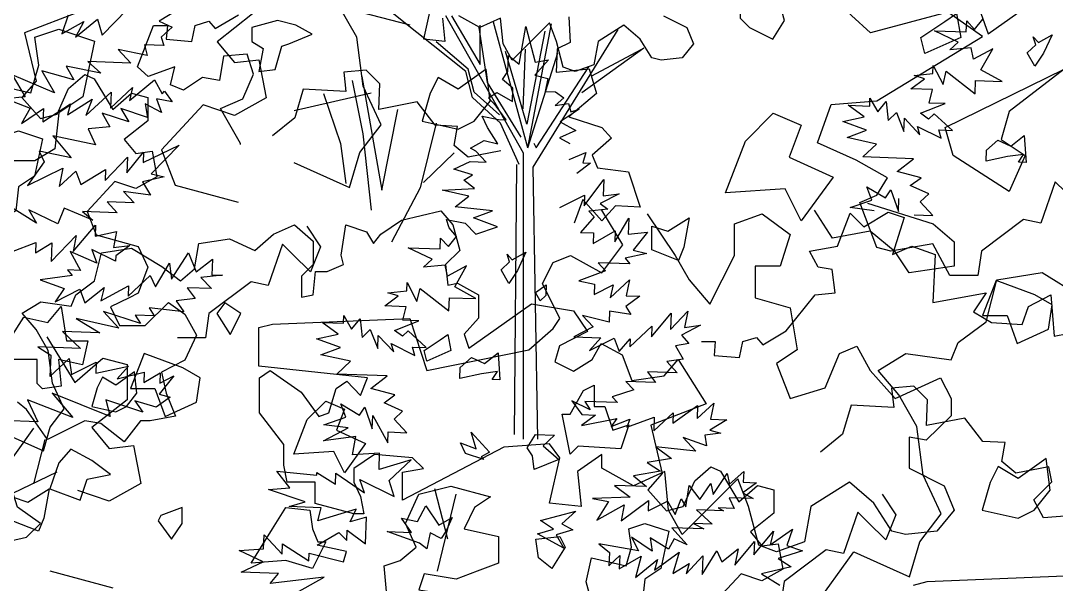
# Model space of a CAD drawing. Header units: inches. Extents: x 11.9 to 85.3, y 21.1 to 37.4.
# Drawn here: x 63.0583 to 63.5198, y 22.2643 to 22.5156 of the extents above; entities that cross this region are included whole.
import ezdxf

# ---------------------------------------------------------------- set-up
doc = ezdxf.new("R2010")
doc.units = ezdxf.units.IN
doc.header["$MEASUREMENT"] = 0
doc.layers.add('CAY', color=94, linetype='Continuous')
doc.layers.add('CAY-3', color=61, linetype='Continuous')

# ---------------------------------------------------------------- blocks, each defined once
blk = doc.blocks.new('A$C76451831')
at = {"layer": 'CAY'}
for p, q in [((2764.5, 1473.6), (2857.6, 1539.7)), ((2137.7, 1470.1), (2120, 1501.3)), ((2034.1, 1493.3), (1999.3, 1465.6)), ((2757.4, 1494.2), (2764.5, 1473.6)), ((1999.3, 1465.6), (2016.4, 1445)), ((2144.2, 1421.7), (2137.7, 1470.1)), ((2016.4, 1445), (2040.6, 1447.9)), ((2040.6, 1447.9), (2047.7, 1410.1)), ((2161.9, 1383.3), (2144.2, 1421.7)), ((2047.7, 1410.1), (2016.4, 1392.5)), ((1985.2, 1403.1), (1943.9, 1358.2)), ((2016.4, 1392.5), (1985.2, 1403.1)), ((2140.7, 1355.6), (2161.9, 1383.3)), ((1943.9, 1358.2), (1957.5, 1323.4)), ((2130.6, 1320.8), (2140.7, 1355.6)), ((2075.2, 1345.6), (2130.6, 1320.8)), ((1957.5, 1323.4), (2020, 1306.3)), ((4984.6, 1105.9), (4929.6, 1084.7)), ((5118.8, 1089), (5142, 1102.7)), ((5470, 1100.6), (5471.1, 1075.2)), ((5057.6, 1092.1), (5071.3, 1092.1)), ((5071.3, 1092.1), (5070.3, 1078.4)), ((5095.6, 1076.3), (5098.8, 1092.1)), ((5098.8, 1092.1), (5112.5, 1096.3)), ((5112.5, 1096.3), (5118.8, 1089)), ((5420.6, 1053.6), (5427.3, 1091)), ((5427.3, 1091), (5436.5, 1055.8)), ((5864.5, 1085.8), (5864.9, 1096.7)), ((5864.9, 1096.7), (5872.8, 1088.2)), ((5872.8, 1088.2), (5880.8, 1098.4)), ((4929.6, 1084.7), (4941, 1036.7)), ((5856.5, 1075.7), (5832.8, 1086.9)), ((5832.8, 1086.9), (5864.5, 1085.8)), ((5070.3, 1078.4), (5095.6, 1076.3)), ((5471.1, 1075.2), (5458.4, 1068.9)), ((5848, 1067.8), (5856.5, 1075.7)), ((5869.4, 1069.8), (5848, 1067.8)), ((5871.7, 1058.8), (5869.4, 1069.8)), ((5409.5, 1046.3), (5410, 1062.2)), ((5410, 1062.2), (5420.6, 1053.6)), ((5458.4, 1068.9), (5457.3, 1045.7)), ((5890.7, 1069), (5871.7, 1058.8)), ((5879.1, 1048.1), (5890.7, 1069)), ((5449.8, 1058.1), (5436.1, 1042.7)), ((5436.5, 1055.8), (5449.8, 1058.1)), ((5457.3, 1045.7), (5490, 1048.9)), ((5490, 1048.9), (5497.4, 1024.6)), ((5831.4, 1044.3), (5831.6, 1052.5)), ((5831.6, 1052.5), (5841.4, 1033.6)), ((4973.2, 1029.6), (4989.3, 1043.4)), ((4989.3, 1043.4), (4998.7, 1039.1)), ((4998.7, 1039.1), (5017.2, 1008.8)), ((5268.6, 1047.8), (5246.4, 1045.7)), ((5246.4, 1045.7), (5248.5, 1026.7)), ((5282.3, 1034.1), (5268.6, 1047.8)), ((5404.2, 1038.3), (5409.5, 1046.3)), ((5436.1, 1042.7), (5449.1, 1039.5)), ((5449.1, 1039.5), (5446.4, 1026.4)), ((5809.5, 1029.2), (5823, 1039.2)), ((5812.7, 1042.3), (5831.4, 1044.3)), ((5823, 1039.2), (5812.7, 1042.3)), ((5841.4, 1033.6), (5844.6, 1046.6)), ((5844.6, 1046.6), (5873.3, 1024.3)), ((5900, 1036.5), (5879.1, 1048.1)), ((4941, 1036.7), (4926.8, 1020.6)), ((4961.8, 1004.1), (4973.2, 1029.6)), ((5206.3, 1028.8), (5197.9, 1000.4)), ((5248.5, 1026.7), (5206.3, 1028.8)), ((5281.2, 1008.8), (5282.3, 1034.1)), ((5414.3, 1029.8), (5404.2, 1038.3)), ((5413.9, 1016.7), (5414.3, 1029.8)), ((5830.8, 1028.5), (5809.5, 1029.2)), ((5827.6, 1015), (5830.8, 1028.5)), ((5873.3, 1024.3), (5873.7, 1037.4)), ((5873.7, 1037.4), (5900, 1036.5)), ((2228.3, 971.5), (2215.1, 1021.6)), ((4926.8, 1020.6), (4945.3, 999.7)), ((5017.2, 1008.8), (5035.7, 1024.9)), ((5035.7, 1024.9), (5051.8, 1020.6)), ((5051.8, 1020.6), (5051.8, 997.4)), ((5273.8, 1025), (5197.2, 1007.3)), ((5390, 1020.2), (5398.3, 1025.4)), ((5397.8, 1011.8), (5390, 1020.2)), ((5398.3, 1025.4), (5413.9, 1016.7)), ((5446.4, 1026.4), (5456.8, 1026.1)), ((5464.8, 1020.4), (5456.3, 1012.5)), ((5456.8, 1026.1), (5464.8, 1020.4)), ((5497.4, 1024.6), (5470, 1001.4)), ((5768.6, 1012.1), (5768.9, 1019.8)), ((5768.9, 1019.8), (5776.6, 1006.4)), ((2217.8, 939.8), (2236.3, 1016.3)), ((5319.2, 1016.2), (5281.2, 1008.8)), ((5337.1, 993), (5319.2, 1016.2)), ((5407.8, 998.3), (5397.8, 1011.8)), ((5456.3, 1012.5), (5469.5, 1014.7)), ((5480.2, 1008.9), (5461.2, 996.5)), ((5469.5, 1014.7), (5472, 1006.5)), ((5472, 1006.5), (5480.2, 1008.9)), ((5747.3, 1012.8), (5768.6, 1012.1)), ((5763.2, 1001.4), (5747.3, 1012.8)), ((5776.6, 1006.4), (5785.1, 1016.5)), ((5785.1, 1016.5), (5787.1, 997.8)), ((5819.1, 1004.9), (5843.5, 1014.5)), ((5843.5, 1014.5), (5827.6, 1015)), ((4945.3, 999.7), (4961.8, 1004.1)), ((5051.8, 997.4), (5028.6, 978.9)), ((5197.9, 1000.4), (5175.7, 982.4)), ((5389, 990.8), (5383.9, 1001.9)), ((5383.9, 1001.9), (5400.1, 998.6)), ((5400.1, 998.6), (5407.8, 998.3)), ((5470, 1001.4), (5502.7, 990.9)), ((5741.8, 996.7), (5763.2, 1001.4)), ((5787.1, 997.8), (5795.1, 1005.7)), ((5795.1, 1005.7), (5802.6, 986.9)), ((5802.6, 986.9), (5803.1, 1000)), ((5803.1, 1000), (5818.4, 983.6)), ((5827.1, 999.2), (5819.1, 1004.9)), ((5832.7, 1004.4), (5827.1, 999.2)), ((5850.7, 987.9), (5832.7, 1004.4)), ((5359.3, 991.9), (5337.1, 993)), ((5356.1, 972.9), (5359.3, 991.9)), ((5399.3, 974.6), (5389, 990.8)), ((5476.8, 987.8), (5460.6, 980.6)), ((5461.2, 996.5), (5476.8, 987.8)), ((5502.7, 990.9), (5512.2, 980.3)), ((5765.5, 988.2), (5741.8, 996.7)), ((5746.2, 980.7), (5765.5, 988.2)), ((5818.4, 983.6), (5815.9, 991.8)), ((5815.9, 991.8), (5839.5, 980.1)), ((5839.5, 980.1), (5837.1, 988.4)), ((5837.1, 988.4), (5850.7, 987.9)), ((5028.6, 978.9), (5040, 965.1)), ((5372.4, 970.1), (5385.8, 977.8)), ((5385.8, 977.8), (5399.3, 974.6)), ((5460.6, 980.6), (5470.9, 974.8)), ((5512.2, 980.3), (5493.2, 963.4)), ((5775.4, 974.2), (5746.2, 980.7)), ((5040, 965.1), (5056.1, 967.1)), ((5056.1, 967.1), (5060.8, 941.9)), ((5369.8, 961.3), (5356.1, 972.9)), ((5402.5, 967.7), (5369.8, 961.3)), ((5377.7, 967.2), (5372.4, 970.1)), ((5387.7, 956.4), (5377.7, 967.2)), ((5761.9, 961.5), (5775.4, 974.2)), ((5355.8, 949.4), (5371.9, 957)), ((5371.9, 957), (5387.7, 956.4)), ((5470.3, 959), (5486.9, 966.1)), ((5486.9, 966.1), (5483.8, 955.8)), ((5493.2, 963.4), (5498.5, 950.8)), ((5812.1, 959.8), (5761.9, 961.5)), ((5795.8, 947.2), (5812.1, 959.8)), ((5374.2, 943.7), (5355.8, 949.4)), ((5491.5, 955.5), (5478, 945.1)), ((5483.8, 955.8), (5491.5, 955.5)), ((5498.5, 950.8), (5529.1, 946.6)), ((5529.1, 946.6), (5540.7, 911.8)), ((5819.6, 940.9), (5795.8, 947.2)), ((5019.2, 937.2), (4991.7, 907.3)), ((5040, 930.1), (5019.2, 937.2)), ((5060.8, 941.9), (5040, 930.1)), ((5365.8, 938.6), (5374.2, 943.7)), ((5376.4, 930.1), (5365.8, 938.6)), ((5485, 913.1), (5504.5, 939.2)), ((5504.5, 939.2), (5503.9, 922.9)), ((5808.9, 933.2), (5819.6, 940.9)), ((5344.2, 928.5), (5376.4, 930.1)), ((5370.7, 922.5), (5344.2, 928.5)), ((5770.8, 918.6), (5765.8, 931.9)), ((5765.8, 931.9), (5784.4, 920.9)), ((5784.4, 920.9), (5789.7, 928.8)), ((5789.7, 928.8), (5797.1, 907.3)), ((5827.2, 924.8), (5808.9, 933.2)), ((5357.2, 912.1), (5370.7, 922.5)), ((5460.9, 911.2), (5485.4, 923.5)), ((5483.7, 919.1), (5475.3, 895.9)), ((5502.7, 898.1), (5483.7, 919.1)), ((5485.4, 923.5), (5485, 913.1)), ((5519.9, 925), (5501, 915.3)), ((5501, 915.3), (5508.5, 909.6)), ((5503.9, 922.9), (5519.9, 925)), ((5749.2, 911.2), (5770.8, 918.6)), ((5797.1, 907.3), (5797.6, 920.4)), ((5818.7, 916.9), (5827.2, 924.8)), ((5831.4, 903.4), (5818.7, 916.9)), ((4991.7, 907.3), (5000.7, 884.1)), ((5394.2, 908.1), (5357.2, 912.1)), ((5375.4, 901.1), (5394.2, 908.1)), ((5508.5, 909.6), (5489.8, 907.5)), ((5489.8, 907.5), (5495.1, 901.9)), ((5516.4, 912.8), (5502.7, 898.1)), ((5540.7, 911.8), (5516.4, 912.8)), ((5773.1, 908.1), (5749.2, 911.2)), ((5351, 891), (5348.6, 899.3)), ((5348.6, 899.3), (5367.1, 895.9)), ((5367.1, 895.9), (5377.5, 884.7)), ((5399.1, 892.1), (5375.4, 901.1)), ((5495.1, 901.9), (5481.4, 886.5)), ((5515.5, 877.1), (5529.5, 900.7)), ((5529.5, 900.7), (5528.9, 884.8)), ((5812.9, 904), (5831.4, 903.4)), ((5358.4, 882.6), (5351, 891)), ((5377.5, 884.7), (5399.1, 892.1)), ((5481.4, 886.5), (5494.5, 886)), ((5494.1, 875.6), (5515.9, 888)), ((5494.5, 886), (5494.1, 875.6)), ((5515.9, 888), (5515.5, 877.1)), ((5528.9, 884.8), (5548, 886.9)), ((5548, 886.9), (5533.8, 868.8)), ((5000.7, 884.1), (5042.4, 872.7)), ((5342.1, 870.1), (5342.5, 880.9)), ((5342.5, 880.9), (5350.4, 872.5)), ((5350.4, 872.5), (5358.4, 882.6)), ((5042.4, 872.7), (5051.8, 851.9)), ((5310.5, 871.2), (5342.1, 870.1)), ((5334.1, 859.9), (5310.5, 871.2)), ((5547.3, 865.6), (5525.8, 860.9)), ((5533.8, 868.8), (5547.3, 865.6)), ((5325.6, 852), (5334.1, 859.9)), ((5347, 854), (5325.6, 852)), ((5349.4, 843.1), (5347, 854)), ((5498.9, 856.4), (5506.3, 848.5)), ((5530.6, 855.3), (5498.9, 856.4)), ((5525.8, 860.9), (5530.6, 855.3)), ((5051.8, 851.9), (5042.4, 826.3)), ((5368.3, 853.3), (5349.4, 843.1)), ((5356.7, 832.4), (5368.3, 853.3)), ((5506.3, 848.5), (5479.7, 838.5)), ((5309, 828.6), (5309.3, 836.7)), ((5309.3, 836.7), (5319, 817.8)), ((5479.7, 838.5), (5495.4, 835.2)), ((5495.4, 835.2), (5495.1, 824.8)), ((5495.1, 824.8), (5514, 834.6)), ((5510.8, 821.5), (5530, 839.5)), ((5514, 834.6), (5510.8, 821.5)), ((5530, 839.5), (5526.8, 823.7)), ((5042.4, 826.3), (5033.3, 821.6)), ((5287.1, 813.5), (5300.6, 823.4)), ((5290.3, 826.5), (5309, 828.6)), ((5300.6, 823.4), (5290.3, 826.5)), ((5319, 817.8), (5322.2, 830.9)), ((5322.2, 830.9), (5350.9, 808.5)), ((5377.6, 820.8), (5356.7, 832.4)), ((5540.3, 823.2), (5526.4, 812.8)), ((5526.8, 823.7), (5540.3, 823.2)), ((5033.3, 821.6), (5014.8, 812.5)), ((5014.8, 812.5), (5023.9, 794.1)), ((5049.4, 794.1), (5072.6, 816.9)), ((5072.6, 816.9), (5088.7, 805.5)), ((5308.4, 812.7), (5287.1, 813.5)), ((5305.2, 799.3), (5308.4, 812.7)), ((5350.9, 808.5), (5351.3, 821.7)), ((5351.3, 821.7), (5377.6, 820.8)), ((5526.4, 812.8), (5531.5, 805)), ((5088.7, 805.5), (5100.1, 784.6)), ((5246.2, 796.3), (5246.5, 804)), ((5246.5, 804), (5254.2, 790.6)), ((5510, 797.5), (5483.5, 803.9)), ((5483.5, 803.9), (5494, 792.7)), ((5510.4, 808.4), (5510, 797.5)), ((5531.5, 805), (5510.4, 808.4)), ((5552.1, 782.9), (5571.5, 806.3)), ((5570.9, 790), (5587.9, 808.4)), ((5571.5, 806.3), (5570.9, 790)), ((5587.9, 808.4), (5584.6, 792.2)), ((5023.9, 794.1), (5049.4, 794.1)), ((5240.9, 785.6), (5224.9, 797.1)), ((5224.9, 797.1), (5246.2, 796.3)), ((5254.2, 790.6), (5262.7, 800.7)), ((5262.7, 800.7), (5264.7, 782.1)), ((5296.7, 789.1), (5321.1, 798.7)), ((5321.1, 798.7), (5305.2, 799.3)), ((5494, 792.7), (5475, 782.9)), ((5530.4, 772.8), (5552.4, 793.3)), ((5552.4, 793.3), (5552.1, 782.9)), ((5600.5, 794.4), (5581.6, 784.6)), ((5584.6, 792.2), (5600.5, 794.4)), ((4951.7, 782.9), (4979.4, 737.5)), ((5100.1, 784.6), (5088.7, 759.5)), ((5219.4, 781), (5240.9, 785.6)), ((5264.7, 782.1), (5272.7, 790)), ((5272.7, 790), (5280.2, 771.1)), ((5280.2, 771.1), (5280.7, 784.3)), ((5280.7, 784.3), (5296, 767.8)), ((5304.7, 783.4), (5296.7, 789.1)), ((5310.3, 788.7), (5304.7, 783.4)), ((5328.3, 772.2), (5310.3, 788.7)), ((5475, 782.9), (5501.7, 782)), ((5501.7, 782), (5490.4, 769.2)), ((5490.4, 769.2), (5514.9, 781.5)), ((5514.9, 781.5), (5519.8, 768.2)), ((5581.6, 784.6), (5589, 776.2)), ((5243.1, 772.4), (5219.4, 781)), ((5223.8, 764.9), (5243.1, 772.4)), ((5296, 767.8), (5293.5, 776.1)), ((5293.5, 776.1), (5317.1, 764.4)), ((5314.7, 772.6), (5328.3, 772.2)), ((5317.1, 764.4), (5314.7, 772.6)), ((5519.8, 768.2), (5530.7, 781)), ((5530.7, 781), (5530.4, 772.8)), ((5589, 776.2), (5575.8, 773.9)), ((5575.8, 773.9), (5583.5, 760.5)), ((4979.4, 737.5), (5007.1, 761.7)), ((5007.1, 761.7), (5031.3, 755.2)), ((5253, 758.5), (5223.8, 764.9)), ((5031.3, 755.2), (5031.3, 720.4)), ((5088.7, 759.5), (5065.6, 747.7)), ((5239.5, 745.8), (5253, 758.5)), ((5583.5, 760.5), (5567.1, 758.4)), ((5567.1, 758.4), (5577.6, 747.1)), ((5065.6, 747.7), (5070.3, 726.8)), ((5289.7, 744), (5239.5, 745.8)), ((5273.4, 731.5), (5289.7, 744)), ((5577.6, 747.1), (5548.1, 748.2)), ((5548.1, 748.2), (5555.9, 737.5)), ((5297.2, 725.2), (5273.4, 731.5)), ((5534.4, 730.1), (5512.8, 723.1)), ((5526.5, 738.5), (5534.4, 730.1)), ((5555.9, 737.5), (5526.5, 738.5)), ((5031.3, 720.4), (4996.5, 692.7)), ((5070.3, 726.8), (5079.3, 704)), ((5286.5, 717.4), (5297.2, 725.2)), ((5512.8, 723.1), (5518.1, 717.5)), ((4931.5, 710.7), (4922.5, 717.8)), ((4952.3, 680.8), (4931.5, 710.7)), ((5248.4, 702.9), (5243.4, 716.2)), ((5243.4, 716.2), (5262.1, 705.1)), ((5262.1, 705.1), (5267.3, 713.1)), ((5267.3, 713.1), (5274.7, 691.5)), ((5304.8, 709.1), (5286.5, 717.4)), ((5472.8, 719.1), (5482.8, 705.6)), ((5491.1, 710.3), (5472.8, 719.1)), ((5518.1, 717.5), (5485.9, 718.6)), ((5485.9, 718.6), (5491.1, 710.3)), ((5573.1, 697), (5597.7, 714.7)), ((5597.3, 701.6), (5613.7, 716.9)), ((5597.7, 714.7), (5597.3, 701.6)), ((5613.7, 716.9), (5610.4, 701.1)), ((4989.3, 699.3), (4952.3, 680.8)), ((5005.4, 696.9), (4989.3, 699.3)), ((5044.7, 699.3), (5028.6, 678.5)), ((5054.2, 699.3), (5044.7, 699.3)), ((5079.3, 704), (5054.2, 699.3)), ((5226.8, 695.5), (5248.4, 702.9)), ((5274.7, 691.5), (5275.2, 704.7)), ((5275.2, 704.7), (5290.1, 677.4)), ((5296.4, 701.2), (5304.8, 709.1)), ((5309, 687.6), (5296.4, 701.2)), ((5496.3, 705.1), (5482.4, 694.7)), ((5482.4, 694.7), (5517.5, 701.6)), ((5482.8, 705.6), (5496.3, 705.1)), ((5517.5, 701.6), (5511.8, 693.7)), ((5511.8, 693.7), (5530.6, 701.2)), ((5527.6, 693.1), (5554.7, 703.1)), ((5530.6, 701.2), (5527.6, 693.1)), ((5554.2, 689.5), (5573.5, 707.4)), ((5554.7, 703.1), (5554.2, 689.5)), ((5573.5, 707.4), (5573.1, 697)), ((5626.7, 700.5), (5610, 690.2)), ((5610.4, 701.1), (5626.7, 700.5)), ((4899.3, 636.8), (4938.6, 692.2)), ((4996.5, 692.7), (5013.6, 672)), ((5028.6, 678.5), (5005.4, 696.9)), ((5226.3, 679.6), (5250.7, 692.4)), ((5250.7, 692.4), (5226.8, 695.5)), ((5610, 690.2), (5620.8, 687.1)), ((4938.6, 636.8), (4950, 680.8)), ((5258.6, 683.9), (5226.3, 679.6)), ((5255.2, 665.5), (5258.6, 683.9)), ((5290.1, 677.4), (5290.5, 688.3)), ((5290.5, 688.3), (5309, 687.6)), ((5606.7, 674.5), (5583.5, 683)), ((5583.5, 683), (5596.1, 669.4)), ((5620.8, 687.1), (5604.8, 685)), ((5604.8, 685), (5606.7, 674.5)), ((5013.6, 672), (5037.8, 675)), ((5037.8, 675), (5044.9, 637.2)), ((5596.1, 669.4), (5556.4, 673.5)), ((5556.4, 673.5), (5571.9, 662.1)), ((5282, 667.2), (5255.2, 665.5)), ((5281.5, 650.9), (5282, 667.2)), ((5313.5, 660.7), (5281.5, 650.9)), ((5291.5, 640.2), (5313.5, 660.7)), ((5571.9, 662.1), (5547.7, 658)), ((4917.8, 627.7), (4961.8, 648.6)), ((5179.9, 649.5), (5219.6, 645.4)), ((5192.9, 632.7), (5179.9, 649.5)), ((5219.6, 645.4), (5219.7, 648.1)), ((5219.7, 648.1), (5238.4, 636.6)), ((5561, 649.3), (5534.1, 644.8)), ((5547.7, 658), (5561, 649.3)), ((5629.4, 636.5), (5643.5, 649.2)), ((5643.5, 649.2), (5643.1, 638.3)), ((5238.4, 636.6), (5238.7, 647.4)), ((5238.7, 647.4), (5267.1, 627.9)), ((5262.5, 641.2), (5296.4, 624.1)), ((5267.1, 627.9), (5262.5, 641.2)), ((5296.4, 624.1), (5291.5, 640.2)), ((5534.1, 644.8), (5546.9, 634)), ((5613.2, 626.2), (5627.1, 647)), ((5627.1, 647), (5629.4, 636.5)), ((5656.2, 637.9), (5642.7, 627.9)), ((5643.1, 638.3), (5656.2, 637.9)), ((5013.6, 619.5), (4982.4, 630.1)), ((5044.9, 637.2), (5013.6, 619.5)), ((5171.6, 631.2), (5192.9, 632.7)), ((5208.3, 619), (5171.6, 631.2)), ((5515.2, 635.1), (5530.7, 623.7)), ((5546.9, 634), (5515.2, 635.1)), ((5586.1, 614), (5589.5, 635.2)), ((5589.5, 635.2), (5599.9, 621.2)), ((5599.9, 621.2), (5610.9, 637.2)), ((5610.9, 637.2), (5613.2, 626.2)), ((5642.7, 627.9), (5652.9, 622.1)), ((5192.3, 614.2), (5208.3, 619)), ((5530.7, 623.7), (5493.4, 622.2)), ((5493.4, 622.2), (5509.2, 619.4)), ((5509.2, 619.4), (5497.7, 600.8)), ((5521.7, 599.9), (5549.1, 620.3)), ((5549.1, 620.3), (5548.8, 609.9)), ((5548.8, 609.9), (5567.7, 619.6)), ((5567.7, 619.6), (5575.4, 606.2)), ((5575.4, 606.2), (5581.3, 621.9)), ((5581.3, 621.9), (5586.1, 614)), ((5629, 622.9), (5634, 612.3)), ((5652.9, 622.1), (5629, 622.9)), ((5224, 613.1), (5192.3, 614.2)), ((5220.8, 600), (5224, 613.1)), ((5258.8, 611.8), (5220.8, 600)), ((5252.9, 598.9), (5258.8, 611.8)), ((5497.7, 600.8), (5525, 616.1)), ((5525, 616.1), (5521.7, 599.9)), ((5596.8, 610.9), (5612.2, 596.8)), ((5623.5, 610), (5596.8, 610.9)), ((5618.2, 612.9), (5623.5, 610)), ((5634, 612.3), (5618.2, 612.9)), ((5268.9, 603.8), (5252.9, 598.9)), ((5268, 577.1), (5268.9, 603.8)), ((5612.2, 596.8), (5593.6, 597.4)), ((5593.6, 597.4), (5603.9, 592.1)), ((5219.9, 576), (5241.7, 588.4)), ((5241.7, 588.4), (5249.5, 580.4)), ((5249.5, 580.4), (5249.9, 590.8)), ((5249.9, 590.8), (5268, 577.1)), ((5603.9, 592.1), (5572.2, 593.2)), ((5572.2, 593.2), (5587.5, 576.3)), ((5653.7, 566.3), (5673.1, 589.7)), ((5669.9, 576.2), (5691.8, 591.7)), ((5673.1, 589.7), (5669.9, 576.2)), ((5691.8, 591.7), (5686.2, 575.6)), ((5166.8, 572.4), (5167.3, 586)), ((5167.3, 586), (5185.2, 566.8)), ((5185.2, 566.8), (5185.5, 577.2)), ((5185.5, 577.2), (5211.7, 560.4)), ((5249.2, 569.6), (5219.9, 576)), ((5499.6, 577.1), (5510.2, 568.6)), ((5539.2, 570.3), (5499.6, 577.1)), ((5552.8, 569.8), (5532, 583.7)), ((5532, 583.7), (5539.2, 570.3)), ((5568.7, 572), (5550.5, 583.1)), ((5550.5, 583.1), (5552.8, 569.8)), ((5574.5, 582.2), (5568.7, 572)), ((5587.5, 576.3), (5574.5, 582.2)), ((5634.8, 556.1), (5654.2, 579.4)), ((5654.2, 579.4), (5653.7, 566.3)), ((2041.2, 539.6), (2003.7, 569.7)), ((5142.7, 570.6), (5166.8, 572.4)), ((5166.3, 559.3), (5142.7, 570.6)), ((5211.7, 560.4), (5212, 568.1)), ((5212, 568.1), (5246.1, 559.2)), ((5246.1, 559.2), (5249.2, 569.6)), ((5510.2, 568.6), (5509.7, 555.5)), ((5509.7, 555.5), (5520.5, 565.5)), ((5520.5, 565.5), (5520, 552.4)), ((5554.9, 551.2), (5579.5, 568.9)), ((5579.5, 568.9), (5573.3, 547.8)), ((5602.3, 546.8), (5616.7, 570.3)), ((5616.7, 570.3), (5621.8, 559.3)), ((5621.8, 559.3), (5638.1, 572.3)), ((5638.1, 572.3), (5634.8, 556.1)), ((5701.9, 570.1), (5677.6, 562.8)), ((5686.2, 575.6), (5701.9, 570.1)), ((2034.5, 546.7), (1966.9, 564.4)), ((2147.3, 419.7), (2069.9, 556)), ((2075.8, 556.2), (2104.1, 507.8)), ((5144.7, 549.2), (5166.3, 559.3)), ((5520, 552.4), (5541.7, 564.8)), ((5541.7, 564.8), (5536, 543.7)), ((5536, 543.7), (5557.9, 561.5)), ((5557.9, 561.5), (5554.9, 551.2)), ((5573.3, 547.8), (5589.5, 557.7)), ((5586.4, 547.4), (5602.9, 565.4)), ((5589.5, 557.7), (5586.4, 547.4)), ((5602.9, 565.4), (5602.3, 546.8)), ((5677.6, 562.8), (5690.5, 554.2)), ((2104.1, 507.8), (2104.1, 546.7)), ((2151.6, 424.8), (2117.3, 549.9)), ((2151.6, 424.8), (2175, 548.1)), ((5181.8, 547.9), (5144.7, 549.2)), ((5173.3, 537.8), (5181.8, 547.9)), ((5690.5, 554.2), (5661.2, 547.5)), ((5661.2, 547.5), (5679.4, 536)), ((2089.9, 500.7), (2041.2, 539.6)), ((2102.9, 544.4), (2111.2, 489.7)), ((2168.2, 540.8), (2150.5, 448.4)), ((2156.8, 405.9), (2241.3, 542.4)), ((5227, 544), (5173.3, 537.8)), ((5199.7, 528.7), (5227, 544)), ((5683.6, 539.8), (5680.1, 515.6)), ((2092.3, 503.1), (2060.4, 530.2)), ((2150.5, 448.4), (2129.2, 520.8)), ((2146.9, 463.7), (2149.3, 523.1)), ((2151.6, 424.8), (2181.2, 519.2)), ((2205.1, 479.9), (2266.8, 524.3)), ((2214.5, 496), (2264.5, 523.1)), ((2159.9, 424.8), (2212.2, 505.4)), ((2096.6, 475.1), (2089.9, 500.7)), ((2098.2, 480.3), (2092.3, 503.1)), ((2111.2, 489.7), (2144.6, 435.4)), ((2124.5, 449.6), (2096.6, 475.1)), ((2123.3, 457.8), (2098.2, 480.3)), ((2143, 408.3), (2124.5, 449.6)), ((2157.5, 429.5), (2159.9, 424.8)), ((2147.3, 135.4), (2147.3, 419.7)), ((2138.3, 140.1), (2140.6, 408.3)), ((2161.5, 135.4), (2156.8, 405.9))]:
    blk.add_line(p, q, dxfattribs=at)
for points in [[(2721.4, 1485.8), (2733.3, 1493.7), (2737.3, 1469.9), (2701.6, 1454.1), (2697.7, 1469.9)], [(1754.8, 1391.1), (1762.7, 1426.7), (1814.2, 1414.8), (1822.1, 1442.6), (1818.1, 1470.3), (1841.9, 1478.2), (1877.5, 1466.3), (1865.7, 1410.9), (1841.9, 1395), (1837.9, 1359.4), (1818.1, 1347.5), (1766.7, 1347.5)], [(2270.1, 1406.6), (2266.2, 1438.3), (2238.4, 1418.5), (2218.7, 1430.3), (2210.7, 1414.5), (2202.8, 1386.8), (2238.4, 1378.9), (2254.3, 1386.8)], [(2523.5, 1367), (2551.2, 1394.7), (2578.9, 1382.8), (2567, 1351.1), (2610.6, 1331.3), (2578.9, 1287.8), (2563.1, 1319.5), (2503.7, 1315.5)], [(2022.5, 1195.9), (2006.6, 1206.4), (1998.7, 1195.9), (2011.9, 1174.8)], [(2220.4, 1169.5), (2228.3, 1174.8), (2231, 1158.9), (2207.2, 1148.4), (2204.6, 1158.9)], [(1919.5, 1116.7), (1916.9, 1137.8), (1898.4, 1124.6), (1885.2, 1132.5), (1880, 1122), (1874.7, 1103.5), (1898.4, 1098.2), (1909, 1103.5)], [(2362.9, 1119.3), (2373.5, 1124.6), (2373.5, 1103.5), (2384.1, 1103.5), (2392, 1079.7), (2407.8, 1085), (2399.9, 1061.2), (2357.7, 1063.9), (2349.7, 1055.9), (2341.8, 1095.6), (2349.7, 1095.6)], [(2088.5, 1090.3), (2106.9, 1108.8), (2125.4, 1100.8), (2117.5, 1079.7), (2146.5, 1066.5), (2125.4, 1037.5), (2114.9, 1058.6), (2075.3, 1055.9)], [(5925, 1065.1), (5933.4, 1073), (5931, 1080.8), (5936.2, 1075.1), (5949.6, 1082.8), (5941.3, 1064.5), (5932.7, 1051.7)], [(1795.5, 989.9), (1795.5, 1013.7), (1811.3, 1008.4), (1832.5, 1021.6), (1827.2, 992.6), (1821.9, 979.4)], [(2209.9, 855.3), (2183.5, 873.8), (2188.8, 889.6), (2180.8, 905.5), (2167.6, 916), (2165, 945.1), (2180.8, 950.3), (2196.7, 963.5), (2186.1, 987.3), (2199.3, 1016.3), (2231, 1024.3), (2270.6, 1013.7), (2254.7, 1003.1), (2244.2, 982), (2278.5, 974.1), (2278.5, 947.7), (2257.4, 939.8), (2236.3, 931.9), (2204.6, 937.1), (2199.3, 921.3), (2233.6, 916), (2262.7, 900.2), (2257.4, 881.7), (2220.4, 873.8)], [(1943.3, 995.2), (1940.7, 989.9), (1953.9, 971.5), (1964.4, 987.3), (1964.4, 1003.1)], [(2054.1, 982), (2067.3, 1003.1), (2091.1, 1000.5), (2093.7, 982), (2099, 968.8), (2106.9, 968.8), (2093.7, 942.4), (2067.3, 950.3), (2033, 947.7)], [(2365.6, 929.2), (2370.9, 953), (2405.2, 945.1), (2410.4, 963.5), (2407.8, 982), (2423.6, 987.3), (2447.4, 979.4), (2439.5, 942.4), (2423.6, 931.9), (2421, 908.1), (2407.8, 900.2), (2373.5, 900.2)], [(4865.6, 929.2), (4870.9, 953), (4905.2, 945.1), (4910.4, 963.5), (4907.8, 982), (4923.6, 987.3), (4947.4, 979.4), (4939.5, 942.4), (4923.6, 931.9), (4921, 908.1), (4907.8, 900.2), (4873.5, 900.2)], [(5923.9, 955.9), (5916.2, 956.2), (5921.4, 964.1), (5905.5, 962), (5884.1, 957.3), (5884.4, 968.1), (5895.7, 978.2), (5908.6, 972.3), (5922.1, 982.7)], [(2318.1, 953), (2315.4, 971.5), (2339.2, 974.1), (2344.5, 963.5), (2331.3, 942.4)], [(5552.4, 869.2), (5552.4, 892.9), (5568.2, 887.7), (5589.3, 900.9), (5584, 871.8), (5578.8, 858.6)], [(5402.6, 849.4), (5411, 857.2), (5408.6, 865), (5413.8, 859.4), (5427.2, 867.1), (5418.9, 848.8), (5410.3, 835.9)], [(4915.7, 781.4), (4928.9, 802.5), (4952.7, 797.2), (4965.9, 813), (4971.2, 778.7), (4992.3, 778.7), (4987, 755), (4963.2, 760.2), (4965.9, 733.8), (4947.4, 731.2), (4942.1, 736.5), (4942.1, 760.2), (4915.7, 760.2), (4899.9, 776.1)], [(5401.5, 740.1), (5393.8, 740.4), (5399.1, 748.4), (5383.1, 746.2), (5361.7, 741.5), (5362, 752.4), (5373.3, 762.4), (5386.2, 756.5), (5399.7, 766.9)], [(5385.6, 660.9), (5367.2, 667), (5362.2, 677.6), (5377.8, 671.6), (5372.9, 688.1), (5391.3, 668.4), (5383, 663.7)], [(5433.8, 664.7), (5428.6, 672.6), (5436.8, 685.9), (5455.8, 685.2), (5444.5, 674.7), (5459.9, 661), (5435.5, 651)], [(2392.2, 660), (2385.5, 671.4), (2369.4, 671.4), (2369.4, 643.8), (2352.9, 632), (2336.8, 636.8), (2343.9, 609.2), (2371.4, 606.9), (2380.8, 586), (2362.3, 574.6), (2362.3, 553.8), (2371.4, 544.4), (2394.6, 533), (2406.4, 551.4), (2399.3, 576.6), (2431.5, 583.7), (2445.3, 597.4), (2422.5, 613.6), (2415.4, 636.8), (2389.8, 630.1)], [(4892.2, 660), (4885.5, 671.4), (4869.4, 671.4), (4869.4, 643.8), (4852.9, 632), (4836.8, 636.8), (4843.9, 609.2), (4871.4, 606.9), (4880.8, 586), (4862.3, 574.6), (4862.3, 553.8), (4871.4, 544.4), (4894.6, 533), (4906.4, 551.4), (4899.3, 576.6), (4931.5, 583.7), (4945.3, 597.4), (4922.5, 613.6), (4915.4, 636.8), (4889.8, 630.1)], [(4975.5, 671.4), (4963.7, 657.6), (4954.7, 632), (4984.6, 620.6), (4991.7, 641.5), (5014.8, 646.2), (4996.4, 660)], [(5321.5, 577.9), (5289.7, 589.5), (5313.7, 588.6), (5303.8, 602.6), (5319.5, 599.3), (5327.8, 614.9), (5340.7, 595.8), (5354.1, 603.5), (5348.2, 590.1), (5343, 582.6), (5332.3, 588), (5329, 572.2)], [(5441.9, 600.5), (5476.7, 609.7), (5463.1, 597), (5473.8, 591.2), (5457.3, 586.3), (5465, 572.9), (5438.7, 587), (5454.8, 591.9)], [(1809, 206.5), (1770.6, 220.7), (1757.1, 185.9), (1781.3, 185.9), (1791.3, 158.2), (1822.5, 172.3), (1826.1, 196.5)]]:
    blk.add_lwpolyline(points, close=True, dxfattribs=at)
for points in [[(1789.6, 1076), (1826.6, 1059.5), (1833.2, 1082.7), (1847.4, 1101.2), (1835.6, 1126.7), (1831.3, 1159), (1819.5, 1179.8), (1805.7, 1196), (1824.2, 1207.4), (1854.1, 1203), (1858.8, 1214.4), (1877.3, 1228.2), (1884.3, 1256.1), (1914.2, 1260.8), (1944.1, 1242.4), (1962.6, 1228.2), (1976.7, 1240), (1981, 1265.2), (2011.3, 1269.9), (2036.5, 1258.5), (2054.9, 1274.6), (2075.8, 1283.7), (2094.3, 1267.5), (2094.3, 1244.3), (2082.9, 1232.9), (2082.9, 1212.1), (2094.3, 1214.4), (2096.6, 1237.6), (2108.4, 1237.6), (2124.5, 1244.3), (2122.2, 1253.8), (2126.9, 1283.7), (2147.3, 1277), (2154.4, 1265.2), (2161.5, 1274.6), (2182.3, 1288.4), (2221.2, 1297.8), (2233, 1283.7), (2240.1, 1258.5), (2225.9, 1244.3), (2228.3, 1223.9), (2237.7, 1225.8), (2258.6, 1214.4), (2258.6, 1191.2), (2244.4, 1175.1), (2249.1, 1161.4), (2311.2, 1205.4), (2352.9, 1198.3), (2366.7, 1177.9), (2339.1, 1163.7), (2334.4, 1147.6), (2352.9, 1138.5), (2371.4, 1149.9), (2380.4, 1166.1), (2401.2, 1154.7), (2410.7, 1129.1), (2442.9, 1133.8), (2456.7, 1149.9), (2484.6, 1105.9), (2429.6, 1084.7), (2441, 1036.7), (2426.8, 1020.6), (2445.3, 999.7), (2461.8, 1004.1), (2473.2, 1029.6), (2489.3, 1043.4), (2498.7, 1039.1), (2517.2, 1008.8), (2535.7, 1024.9), (2551.8, 1020.6), (2551.8, 997.4), (2528.6, 978.9), (2540, 965.1), (2556.1, 967.1), (2560.8, 941.9), (2540, 930.1), (2519.2, 937.2), (2491.7, 907.3)], [(1695, 556.6), (1688.9, 538.2), (1710.7, 550.6), (1702.4, 535), (1724.3, 552.8), (1728.8, 536.8), (1753.7, 562.3)], [(1810, 565.7), (1785.4, 550.7), (1798.4, 544.8), (1787.6, 534.8), (1790, 526.5), (1771, 527.2), (1773.4, 516.7), (1744.6, 522.7), (1757.2, 509.1), (1714.7, 510.6), (1727.4, 499.2), (1693.2, 505.9), (1700.9, 492.5), (1669.1, 501.3), (1681.4, 479.5), (1639.5, 497.3), (1652.3, 475.6), (1633.6, 473.5), (1657.4, 464.5), (1648.7, 449), (1670.5, 464.1), (1670, 450.9), (1697.4, 468.6), (1694.3, 457.8), (1718.8, 473.3), (1712.8, 457.1), (1737.7, 480.3), (1737.1, 464.5), (1759.1, 485), (1755.9, 472), (1780.7, 492.4), (1788.3, 478.5), (1790.7, 481.2), (1798.5, 470.5), (1782.7, 473.7), (1787.7, 460), (1771.7, 468.7), (1773.9, 455), (1747.5, 464.1), (1755.2, 450.7), (1728.8, 459.3), (1736.5, 445.9), (1715.1, 443.9), (1722.2, 427.8), (1680, 437), (1698.2, 415), (1666.3, 421.6), (1671.3, 411), (1654.7, 387.5), (1689.7, 404.9), (1686.3, 386.4), (1702.7, 401.7), (1707.7, 388.4), (1732.3, 403.4), (1731.9, 392.6), (1754, 415.8), (1753.4, 400), (1770, 420.7), (1769.7, 410.3), (1805.2, 427.6), (1777.4, 399.1), (1790.4, 396), (1769, 391.3), (1776.7, 377.8), (1750.1, 381.5), (1760.6, 370.2), (1733.8, 371.2), (1743.9, 360.4), (1709.5, 361.6), (1719.6, 353.1), (1691, 365), (1685, 349.3), (1656.1, 363.5), (1663.8, 350.1), (1632.7, 369.7)], [(1638.8, 321.5), (1663.1, 331), (1662.7, 320.6), (1679, 330.5), (1678.3, 311.9), (1703.2, 337.8), (1700, 322), (1722.2, 348), (1721.8, 337.1), (1743.2, 341.8), (1740, 326.1), (1756.3, 327.8), (1742.4, 317.8), (1742.2, 312.4), (1718.6, 324.1), (1723.6, 310.3), (1697.2, 322.1), (1707.5, 303.2), (1694.3, 303.7), (1699.1, 298), (1667.2, 293.7), (1691, 285.2), (1682.3, 271.9), (1706.8, 284.6), (1711.8, 270.9), (1730.9, 286.1), (1727.7, 273), (1755, 287.9), (1754.6, 277.5), (1776.6, 298.1), (1781.7, 287), (1795.6, 310.5), (1797.8, 294.6), (1814.6, 320.8), (1822.1, 301.9), (1838.4, 314.5), (1837.8, 298.6), (1848.2, 298.3), (1826.8, 296.3), (1837.3, 285.1), (1813.3, 285.9), (1821.1, 275.2), (1802.5, 273.1), (1809.8, 262), (1775.5, 265.9), (1780.6, 258), (1761.6, 258.7), (1766.8, 250.4), (1730.1, 262.5), (1745.3, 245.7), (1703.1, 255.3), (1726.6, 241.3), (1689.5, 242.6), (1707.5, 225.7), (1664.9, 227.2), (1677.8, 219), (1677, 197.7), (1696.2, 215.6), (1698.4, 199.7), (1722.9, 212), (1722.5, 201.1), (1754.9, 208.2), (1743.6, 195.4), (1770.5, 202.2), (1770.2, 191.8), (1786.4, 201.6), (1786, 191.2), (1799.9, 198.4), (1785.6, 180.3), (1796.4, 177.2), (1782.5, 167.3), (1761.4, 173.5), (1769.1, 162.3), (1732.4, 174.5), (1736.8, 158), (1679.2, 181.3), (1699.6, 157), (1654.9, 174.5), (1665, 152.8), (1630.2, 154)], [(5144.1, 974), (5144.1, 975), (5124.1, 1009.8), (5146.2, 1019.3), (5156.8, 1043.6), (5150.4, 1063.6), (5127.2, 1061.5), (5123, 1037.3), (5106.1, 1040.4), (5087.2, 1027.8), (5074.5, 1033.1), (5078.7, 1051), (5052.3, 1041.5), (5041.8, 1051), (5057.6, 1092.1)], [(5264.3, 1041.5), (5284.4, 928.6), (5300.2, 1008.8)], [(5254.8, 1037.3), (5265.4, 984.5), (5273.8, 908.6)], [(5226.4, 1024.6), (5243.2, 975), (5248.5, 935)], [(5338.2, 995.1), (5322.3, 930.7), (5293.9, 877)], [(5356.1, 965.6), (5325.5, 936)], [(5441.4, 818.5), (5436.7, 826.9), (5447.4, 834.6), (5447, 823.8), (5441.4, 818.5)], [(2286.1, 556.2), (2309.3, 544.4), (2316, 528.2), (2304.6, 514.5), (2283.7, 512.1), (2274.7, 514.5), (2262.9, 533), (2246.8, 546.7), (2221.2, 530.6), (2216.9, 507.4), (2198.4, 500.7), (2186.6, 505), (2179.9, 530.6), (2172.9, 549.1), (2156.8, 533), (2135.9, 512.1), (2126.9, 528.2), (2124.5, 553.8), (2103.7, 544.4), (2082.9, 556.2)], [(2066.7, 553.8), (2069.1, 530.6), (2048.3, 533), (2054.9, 562.8)]]:
    blk.add_lwpolyline(points, dxfattribs=at)
at = {"layer": 'CAY-3'}
for p, q in [((2773.2, 1229.3), (2818.1, 1236.4)), ((2818.1, 1236.4), (2862.9, 1208.6)), ((2762.6, 1187.4), (2773.2, 1229.3)), ((2734.9, 1166.8), (2762.6, 1187.4)), ((2727.8, 1149.6), (2734.9, 1166.8)), ((2655.3, 1139), (2683, 1156.1)), ((2683, 1156.1), (2727.8, 1149.6)), ((2676, 1114.8), (2655.3, 1139)), ((2693.6, 1083.6), (2676, 1114.8)), ((2700.1, 1035.2), (2693.6, 1083.6)), ((2717.8, 996.9), (2700.1, 1035.2)), ((2696.6, 969.1), (2717.8, 996.9)), ((2686.6, 934.3), (2696.6, 969.1)), ((2561.2, 861.8), (2631.1, 959.1)), ((2631.1, 959.1), (2686.6, 934.3)), ((5780.9, 626.5), (5794.5, 605.9)), ((5756.9, 608.7), (5742.6, 567.5)), ((5766.8, 598.8), (5756.9, 608.7)), ((5784.5, 581.1), (5766.8, 598.8)), ((5794.5, 605.9), (5784.5, 581.1)), ((2491.6, 539.1), (2453.9, 573.9)), ((5725.5, 571.1), (5683.6, 539.8)), ((5742.6, 567.5), (5725.5, 571.1)), ((2568.3, 559.8), (2491.6, 539.1)), ((2603, 535.6), (2568.3, 559.8)), ((4954.6, 550.5), (5017.1, 533.4)), ((5825.7, 539.8), (5961.9, 545.3)), ((2498.1, 471.6), (2603, 535.6)), ((5812.2, 536.3), (5825.7, 539.8)), ((2439.1, 429.8), (2452.7, 468.1)), ((2452.7, 468.1), (2498.1, 471.6)), ((2477.5, 412.7), (2439.1, 429.8)), ((2508.7, 395), (2477.5, 412.7)), ((2498.1, 377.9), (2508.7, 395)), ((2675.1, 391.3), (2660.8, 350.1)), ((2685, 381.4), (2675.1, 391.3)), ((2481, 370.8), (2498.1, 377.9)), ((2498.1, 326), (2481, 370.8)), ((2245.7, 328.6), (2225, 362.9)), ((2453.8, 335.1), (2436.1, 362.9)), ((2488.6, 369.9), (2554, 349.3)), ((2269.8, 359.3), (2297.6, 318)), ((2356.5, 349.3), (2384.2, 359.3)), ((2384.2, 359.3), (2411.9, 338.7)), ((2643.7, 353.7), (2601.9, 322.4)), ((2660.8, 350.1), (2643.7, 353.7)), ((1932.1, 347.2), (1945.6, 326.5)), ((2356.5, 318), (2356.5, 349.3)), ((2491.5, 342.2), (2453.8, 335.1)), ((2516.3, 321.6), (2491.5, 342.2)), ((2554, 349.3), (2574.7, 331.6)), ((1908, 329.4), (1893.8, 288.2)), ((1917.9, 319.4), (1908, 329.4)), ((2411.9, 338.7), (2401.9, 307.4)), ((2553.5, 329.5), (2511.7, 322.4)), ((2570.6, 298.2), (2553.5, 329.5)), ((2574.7, 331.6), (2574.7, 307.4)), ((1935.6, 301.8), (1917.9, 319.4)), ((1945.6, 326.5), (1935.6, 301.8)), ((2225, 300.9), (2245.7, 328.6)), ((2511.7, 322.4), (2498.1, 326)), ((2529.9, 300.9), (2516.3, 321.6)), ((2601.9, 322.4), (2598.3, 298.2)), ((2166.1, 290.3), (2176.7, 310.9)), ((2176.7, 310.9), (2193.8, 318)), ((2193.8, 318), (2225, 300.9)), ((2297.6, 318), (2311.7, 293.8)), ((2332.3, 269.7), (2356.5, 318)), ((2377.2, 307.4), (2377.2, 276.1)), ((2401.9, 307.4), (2377.2, 307.4)), ((2574.7, 307.4), (2529.9, 300.9)), ((2598.3, 298.2), (2570.6, 298.2)), ((1876.7, 291.7), (1834.8, 260.5)), ((1893.8, 288.2), (1876.7, 291.7)), ((2183.2, 255.5), (2166.1, 290.3)), ((2311.7, 293.8), (2332.3, 269.7)), ((2377.2, 276.1), (2411.9, 266.1)), ((1834.8, 260.5), (1831.3, 236.3)), ((2411.9, 266.1), (2419, 224.2)), ((1884.4, 246.4), (1898, 249.9)), ((1898, 249.9), (2034.2, 255.5)), ((2034.2, 255.5), (2051.3, 203.6)), ((2176.7, 245.5), (2183.2, 255.5)), ((1884.4, 208.1), (1884.4, 246.4)), ((2152.5, 224.2), (2176.7, 245.5)), ((1831.3, 236.3), (1803.5, 236.3)), ((2460.9, 220.7), (2478, 227.8)), ((2478, 227.8), (2491.5, 203.6)), ((2051.3, 203.6), (2152.5, 224.2)), ((2419, 224.2), (2398.4, 210.7)), ((2446.7, 186.5), (2460.9, 220.7)), ((1992.3, 196.5), (1884.4, 208.1)), ((2398.4, 210.7), (2411.9, 175.9)), ((1885, 196.5), (1895.6, 203.6)), ((1885, 161.7), (1885, 196.5)), ((1895.6, 203.6), (1926.3, 182.3)), ((1985.3, 178.8), (1992.3, 196.5)), ((2491.5, 203.6), (2516.3, 175.9)), ((2516.3, 175.9), (2561.1, 196.5)), ((2561.1, 196.5), (2571.7, 175.9)), ((1954, 161.7), (1961.1, 185.9)), ((1961.1, 185.9), (1971.7, 193)), ((1971.7, 193), (1985.3, 178.8)), ((2411.9, 175.9), (2446.7, 186.5)), ((1926.3, 182.3), (1944, 158.2)), ((2571.7, 175.9), (2571.7, 158.8)), ((1909.2, 130.4), (1885, 161.7)), ((1944, 158.2), (1954, 161.7)), ((2571.7, 158.8), (2547, 134.6)), ((2529.9, 137.5), (2529.9, 106.9)), ((2547, 134.6), (2529.9, 137.5)), ((1909.2, 109.8), (1909.2, 130.4)), ((2127.7, 127.5), (2027.1, 75)), ((2173.1, 131), (2127.7, 127.5)), ((2183.2, 116.9), (2173.1, 131)), ((1999.4, 120.4), (1978.8, 106.3)), ((2037.1, 116.9), (1999.4, 120.4)), ((2047.8, 106.3), (2037.1, 116.9)), ((2173.1, 72.1), (2183.2, 116.9)), ((2225, 120.4), (2200.9, 103.3)), ((2225, 106.9), (2225, 120.4)), ((1912.7, 92.7), (1909.2, 109.8)), ((1978.8, 106.3), (1978.8, 92.7)), ((2027.1, 102.7), (2047.8, 106.3)), ((2200.9, 103.3), (2204.4, 68.5)), ((2256.3, 89.2), (2225, 106.9)), ((2287.5, 103.3), (2256.3, 89.2)), ((2291.1, 65), (2287.5, 103.3)), ((2529.9, 106.9), (2564.7, 89.2)), ((1940.4, 92.7), (1912.7, 92.7)), ((1940.4, 71.5), (1940.4, 92.7)), ((1978.8, 92.7), (1985.3, 78.5)), ((2027.1, 75), (2027.1, 102.7)), ((2360.1, 96.2), (2335.9, 72.1)), ((2370.7, 68.5), (2360.1, 96.2)), ((2470.9, 92.7), (2432.6, 68.5)), ((2495.1, 72.1), (2470.9, 92.7)), ((2564.7, 89.2), (2574.7, 65)), ((1985.3, 78.5), (1988.8, 61.4)), ((2204.4, 68.5), (2173.1, 72.1)), ((2335.9, 72.1), (2304.6, 40.8)), ((2512.8, 44.3), (2495.1, 72.1)), ((1978.8, 61.4), (1940.4, 71.5)), ((2304.6, 40.8), (2291.1, 65)), ((2380.7, 30.2), (2370.7, 68.5)), ((2432.6, 68.5), (2426.1, 33.7)), ((2574.7, 65), (2557.6, 44.3)), ((1988.8, 61.4), (1978.8, 61.4)), ((2526.3, 40.8), (2512.8, 44.3)), ((2557.6, 44.3), (2526.3, 40.8)), ((2426.1, 33.7), (2398.4, 23.7)), ((2398.4, 23.7), (2380.7, 30.2))]:
    blk.add_line(p, q, dxfattribs=at)
for points in [[(2826, 1020.1), (2822.1, 1051.8), (2794.4, 1032), (2774.6, 1043.9), (2766.7, 1028), (2758.7, 1000.3), (2794.4, 992.4), (2810.2, 1000.3)], [(1921.3, 546.7), (1902.8, 551.4), (1877.3, 544.4), (1877.3, 530.6), (1888.7, 523.5), (1884.3, 500.7), (1900.5, 502.7), (1907.1, 525.9), (1914.2, 528.2), (1937.4, 537.7)], [(2573.8, 417.4), (2565.9, 445.1), (2684, 503), (2629.2, 460.9), (2621.3, 433.2), (2645.1, 417.4), (2629.2, 381.7)], [(2654.9, 279), (2616.6, 293.2), (2603, 258.3), (2627.2, 258.3), (2637.2, 230.6), (2668.5, 244.8), (2672, 269)]]:
    blk.add_lwpolyline(points, close=True, dxfattribs=at)
for points in [[(5601.5, 778.1), (5615.2, 778.1), (5614.1, 764.4), (5639.4, 762.3), (5642.6, 778.1), (5656.3, 782.3), (5662.6, 774.9), (5685.8, 788.7), (5714.3, 824.5), (5734.4, 826.6), (5731.2, 849.8), (5717.5, 851.9), (5709, 867.8), (5736.5, 873), (5749.1, 905.7), (5762.8, 892), (5787.1, 906.8), (5802.9, 901.5), (5791.3, 864.6), (5810.3, 873), (5833.5, 864.6), (5831.4, 817.1), (5884.1, 826.6), (5871.5, 807.6), (5889.4, 797.1), (5920, 795), (5926.3, 812.9), (5948.5, 824.5), (5951.6, 783.4), (5979, 788.7)], [(5966.4, 605.1), (5941.1, 603), (5931.6, 621), (5949.5, 638.9), (5946.3, 653.7), (5913.6, 647.3), (5899.9, 658.9), (5903.1, 677.9), (5881, 679), (5863, 702.2), (5825.1, 694.8), (5826.1, 720.1), (5812.4, 733.8), (5790.2, 731.7), (5792.4, 712.7), (5750.2, 714.8), (5741.7, 686.3), (5719.6, 668.4)]]:
    blk.add_lwpolyline(points, dxfattribs=at)

msp = doc.modelspace()

# ---------------------------------------------------------------- block references
at = {"layer": 'CAY', "xscale": 0.0004489089019145984, "yscale": 0.0004489089019145984, "zscale": 0.0004489089019145984}
for p in [(62.31846, 22.26819), (60.84706, 22.02325), (62.24839, 21.84829)]:
    msp.add_blockref('A$C76451831', p, dxfattribs=at)

doc.saveas('drawing.dxf')
